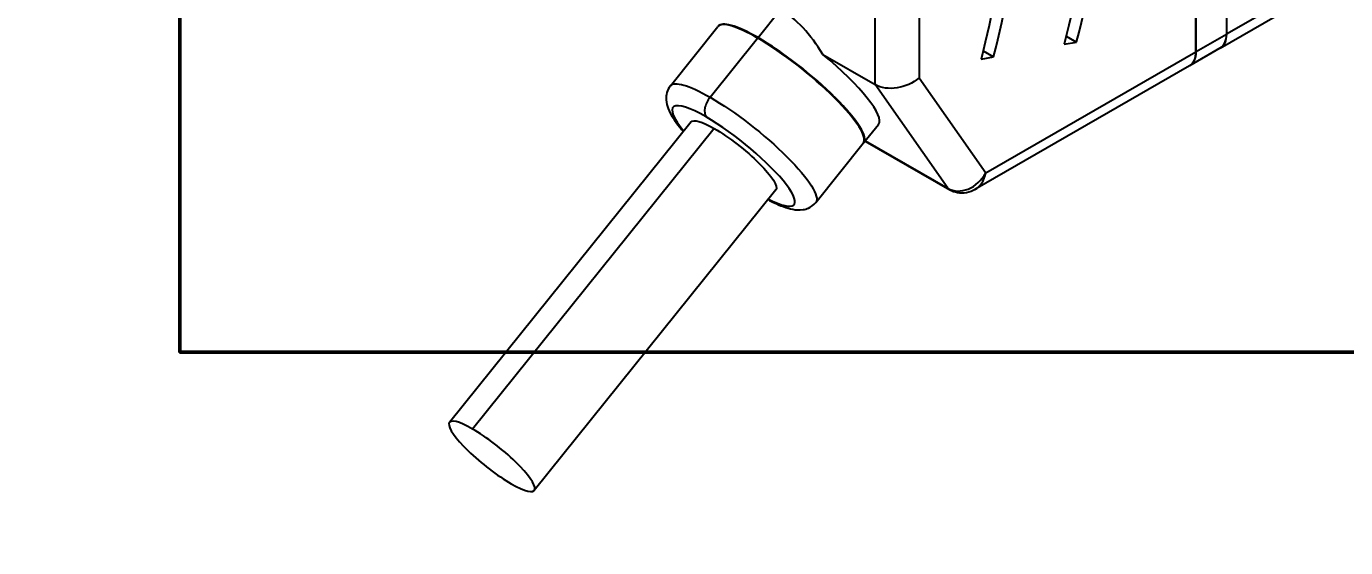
# Model space of a CAD drawing. Header units: millimetres. Extents: x -383313 to -161684, y -117025 to 99224.
# Drawn here: x -331497.1 to -331412.2, y 32534.7 to 32568.2 of the extents above; entities that cross this region are included whole.
import ezdxf
from ezdxf import colors
from ezdxf.entities.mleader import LeaderData, LeaderLine
from ezdxf.math import Vec2, Vec3

# ---------------------------------------------------------------- set-up
doc = ezdxf.new("R2010")
doc.units = ezdxf.units.MM
doc.header["$MEASUREMENT"] = 0
doc.layers.add('PV-2BB', color=7, linetype='Continuous')
doc.layers.add('Робот', color=30, linetype='Continuous')

# ---------------------------------------------------------------- blocks, each defined once
blk = doc.blocks.new('Робот ABB IRB660_3.15 (сверху)')
at = {"layer": 'Робот'}
blk.add_circle((0, 0), 3150, dxfattribs=at)
blk = doc.blocks.new('*U231')
at = {"layer": 'PV-2BB'}
for p, q in [((1315.983, 60.663, 1376.646), (1323.913, 68.593, 1392.506)), ((1324.913, 67.593, 1392.506), (1317.072, 59.752, 1376.824)), ((1311.308, 64.358, 1375.666), (1301.859, 65.907, 1367.766)), ((1311.746, 63.743, 1375.489), (1302.297, 65.292, 1367.59)), ((1311.311, 65.305, 1376.616), (1313.171, 65, 1378.171)), ((1312.063, 64.251, 1376.313), (1313.923, 63.946, 1377.868)), ((1313.938, 63.934, 1377.873), (1313.928, 63.936, 1377.864)), ((1313.938, 63.943, 1377.881), (1314.818, 63.799, 1378.617)), ((1312.341, 61.534, 1373.875), (1302.892, 63.083, 1365.976)), ((1315.19, 62.248, 1377.438), (1315.983, 60.663, 1376.646)), ((1313.083, 60.464, 1373.547), (1314.943, 60.159, 1375.102)), ((1316.279, 57.64, 1373.919), (1315.983, 60.663, 1376.646)), ((1314.958, 60.157, 1375.114), (1315.538, 60.061, 1375.599)), ((1315.013, 60.147, 1375.161), (1316.298, 57.579, 1373.876)), ((1315.026, 60.145, 1375.172), (1316.279, 57.64, 1373.919)), ((1317.072, 59.752, 1376.824), (1317.344, 56.982, 1374.326)), ((1318.885, 58.646, 1377.531), (1319.043, 58.331, 1377.374)), ((1318.73, 58.585, 1377.315), (1319.043, 58.331, 1377.374)), ((1323.383, 53.756, 1377.139), (1316.874, 57.01, 1373.884)), ((1317.344, 56.982, 1374.326), (1323.716, 53.796, 1377.512)), ((1320.817, 56.89, 1377.707), (1321.13, 56.636, 1377.766)), ((1320.973, 56.951, 1377.924), (1321.13, 56.636, 1377.766)), ((1323.716, 53.796, 1377.512), (1324.766, 54.846, 1379.611)), ((1323.723, 53.793, 1377.516), (1324.772, 54.842, 1379.615)), ((1325.693, 54.383, 1380.076), (1324.643, 53.333, 1377.976)), ((1325.699, 54.379, 1380.078), (1324.649, 53.33, 1377.979)), ((1324.309, 53.292, 1377.602), (1323.389, 53.752, 1377.142)), ((1323.723, 53.793, 1377.516), (1324.643, 53.333, 1377.976)), ((1324.316, 53.289, 1377.605), (1326.316, 52.289, 1378.605)), ((1324.649, 53.33, 1377.979), (1325.588, 52.86, 1378.448))]:
    blk.add_line(p, q, dxfattribs=at)
at = {"layer": 'PV-2BB', "extrusion": (-0.57735, -0.57735, 0.57735)}
for centre, major_axis, ratio, start_param, end_param in [((1302.376, 64.495, 1366.871), (-0.517, 1.412, 0.895), 0.211325, -0.938882, 2.202711), ((1302.376, 64.495, 1366.871), (0.517, -1.412, -0.895), 0.211325, -0.938882, 2.202711), ((1311.825, 62.946, 1374.77), (-0.738, 2.017, 1.279), 0.211325, -0.938882, 0.795399), ((1314.057, 62.58, 1376.636), (-0.886, 2.421, 1.535), 0.211325, -0.938882, 0), ((1314.071, 62.577, 1376.649), (-0.886, 2.421, 1.535), 0.211325, -0.938882, 0.015418), ((1314.071, 62.577, 1376.649), (-0.88, 2.405, 1.524), 0.211325, -0.938882, -0.2028), ((1312.085, 64.023, 1376.108), (-0.354, 0, -0.354), 0.57735, -1.832596, -0.261799), ((1311.825, 62.946, 1374.77), (0.738, -2.017, -1.279), 0.211325, -0.795399, 2.202711), ((1314.057, 62.58, 1376.636), (0.886, -2.421, -1.535), 0.211325, 0, 2.202711), ((1314.071, 62.577, 1376.649), (0.886, -2.421, -1.535), 0.211325, -0.015418, 2.202711), ((1314.071, 62.577, 1376.649), (0.88, -2.405, -1.524), 0.211325, 0.2028, 2.202711), ((1313.663, 62.644, 1376.307), (-0.322, -2.125, -2.447), 0.565741, 1.800592, 2.496712), ((1314.652, 62.482, 1377.134), (0.886, -2.421, -1.535), 0.211325, 0, 1.50659), ((1303.649, 70.83, 1374.479), (20.86, 0, 20.86), 0.57735, -1.117011, -0.785398), ((1303.649, 70.83, 1374.479), (23.688, 0, 23.688), 0.57735, -1.117011, -0.785398), ((1317.01, 57.649, 1374.659), (-0.723, -0.025, -0.748), 0.784358, -0.022649, 1.548148), ((1317.01, 57.649, 1374.659), (-0.277, -0.548, -0.825), 0.703066, 0.240931, 1.026329), ((1323.389, 54.46, 1377.849), (0, -0.707, -0.707), 0.57735, -0.007071, 0.785398), ((1324.316, 53.996, 1378.312), (0, -0.707, -0.707), 0.57735, -0.007071, 0.785398)]:
    blk.add_ellipse(centre, major_axis=major_axis, ratio=ratio, start_param=start_param, end_param=end_param, dxfattribs=at)
at = {"layer": 'PV-2BB', "extrusion": (0.57735, 0.57735, -0.57735)}
for centre, major_axis, ratio, start_param, end_param in [((1312.197, 62.885, 1375.081), (-0.886, 2.421, 1.535), 0.211325, 0, 0.938882), ((1311.825, 62.946, 1374.77), (-0.517, 1.412, 0.895), 0.211325, 0, 0.938882), ((1312.197, 62.885, 1375.081), (0.886, -2.421, -1.535), 0.211325, -2.202711, 0), ((1311.825, 62.946, 1374.77), (0.517, -1.412, -0.895), 0.211325, -2.202711, 0), ((1303.649, 70.83, 1374.479), (-20.435, 0, -20.435), 0.57735, -2.356194, -2.024582), ((1316.739, 60.419, 1377.158), (0.817, -0.564, 0.252), 0.697902, 1.002658, 2.573454), ((1303.649, 70.83, 1374.479), (-23.264, 0, -23.264), 0.57735, -2.356194, -2.024582), ((1316.651, 57.579, 1374.23), (-0.354, 0, -0.354), 0.57735, -0.000018, 0.261799), ((1323.383, 54.463, 1377.846), (0, -0.707, -0.707), 0.57735, -0.785398, 0), ((1324.309, 54, 1378.309), (0, -0.707, -0.707), 0.57735, -0.785398, 0)]:
    blk.add_ellipse(centre, major_axis=major_axis, ratio=ratio, start_param=start_param, end_param=end_param, dxfattribs=at)
at = {"layer": 'PV-2BB'}
for points, knots in [([(1311.311, 65.305, 1376.616), (1311.246, 65.316, 1376.562), (1311.187, 65.311, 1376.498), (1311.09, 65.279, 1376.369), (1311.055, 65.249, 1376.304), (1310.99, 65.169, 1376.159), (1310.973, 65.114, 1376.086), (1310.933, 64.914, 1375.847), (1310.947, 64.747, 1375.695), (1310.987, 64.5, 1375.487), (1310.995, 64.454, 1375.45), (1311.005, 64.408, 1375.412)], [2.5096783, 2.5096783, 2.5096783, 2.5096783, 2.5981794, 2.5981794, 2.7002611, 2.7002611, 2.8608991, 2.8608991, 3.2678081, 3.2678081, 3.3554024, 3.3554024, 3.3554024, 3.3554024]), ([(1312.038, 61.583, 1373.622), (1312.067, 61.53, 1373.596), (1312.095, 61.478, 1373.573), (1312.179, 61.327, 1373.506), (1312.235, 61.233, 1373.469), (1312.349, 61.058, 1373.407), (1312.406, 60.976, 1373.383), (1312.534, 60.817, 1373.351), (1312.604, 60.738, 1373.342), (1312.744, 60.623, 1373.366), (1312.79, 60.588, 1373.379), (1312.916, 60.514, 1373.43), (1313.003, 60.477, 1373.48), (1313.083, 60.464, 1373.547)], [4.8055469, 4.8055469, 4.8055469, 4.8055469, 4.9001654, 4.9001654, 5.0879418, 5.0879418, 5.2757182, 5.2757182, 5.4634946, 5.4634946, 5.5425638, 5.5425638, 5.651271, 5.651271, 5.651271, 5.651271]), ([(1316.874, 57.01, 1373.884), (1316.865, 57.015, 1373.88), (1316.856, 57.019, 1373.875), (1316.819, 57.039, 1373.858), (1316.791, 57.055, 1373.846), (1316.682, 57.124, 1373.807), (1316.602, 57.188, 1373.79), (1316.465, 57.325, 1373.791), (1316.406, 57.398, 1373.805), (1316.336, 57.508, 1373.843), (1316.315, 57.543, 1373.859), (1316.298, 57.579, 1373.876)], [0, 0, 0, 0, 0.0354093, 0.0354093, 0.1417783, 0.1417783, 0.4567025, 0.4567025, 0.743904, 0.743904, 0.8788204, 0.8788204, 0.8788204, 0.8788204])]:
    blk.add_open_spline(points, degree=3, knots=knots, dxfattribs=at)

msp = doc.modelspace()

# ---------------------------------------------------------------- linework, layer by layer
at = {"lineweight": 50, "ltscale": 100}
msp.add_lwpolyline([(-331487.18448, 32632.72721), (-331386.58124, 32632.72721), (-331386.58124, 32547.27402), (-331487.18448, 32547.27402)], close=True, dxfattribs=at)

# ---------------------------------------------------------------- block references
at = {"layer": 'PV-2BB', "extrusion": (0, 0.816497, 0.57735), "xscale": 2, "yscale": 2, "zscale": 2, "rotation": 225}
msp.add_blockref('*U231', (333217.73104, -16854.24985, 23835.50872), dxfattribs=at)
at = {"layer": 'Робот', "rotation": 180}
msp.add_blockref('Робот ABB IRB660_3.15 (сверху)', (-328754.07698, 33964.72651), dxfattribs=at)

# ---------------------------------------------------------------- leaders
at = {"ltscale": 100}
ml = msp.add_multileader_mtext('Standard', dxfattribs=at)
ml.set_content('Bl-2.1', color=256)
ml.set_leader_properties()
ml.build(insert=Vec2(0, 0))
ml.multileader.update_dxf_attribs({"text_right_attachment_type": 6, "dogleg_length": 0.36, "arrow_head_size": 0.18})
ctx = ml.context
ctx.base_point, ctx.char_height, ctx.arrow_head_size, ctx.landing_gap_size, ctx.plane_origin = Vec3(-331780.73603, 32372.63122), 80, 0.18, 0.09, Vec3(-333105.25218, 31781.65544)
ctx.right_attachment, ctx.text_align_type = 6, 2
notes = []
notes.append((ctx, [(1, (1, 1, 0), (-331404.18314, 32316.63122), (-1, 0), 43.03956, [(0, [(-331400.54207, 32559.63438)], 0, [])])]))
ctx.mtext.insert, ctx.mtext.alignment, ctx.mtext.flow_direction = Vec3(-331447.3127, 32412.63122), 3, 5
for ctx, leaders in notes:
    for number, flags, end, landing, length, lines in leaders:
        leader = LeaderData()
        leader.index, (leader.has_last_leader_line, leader.has_dogleg_vector, leader.attachment_direction) = number, flags
        leader.last_leader_point, leader.dogleg_vector, leader.dogleg_length = Vec3(end), Vec3(landing), length
        for number, points, colour, breaks in lines:
            line = LeaderLine()
            line.index, line.vertices, line.color, line.breaks = number, Vec3.list(points), colors.encode_raw_color(colour), breaks
            leader.lines.append(line)
        ctx.leaders.append(leader)

doc.saveas('drawing.dxf')
